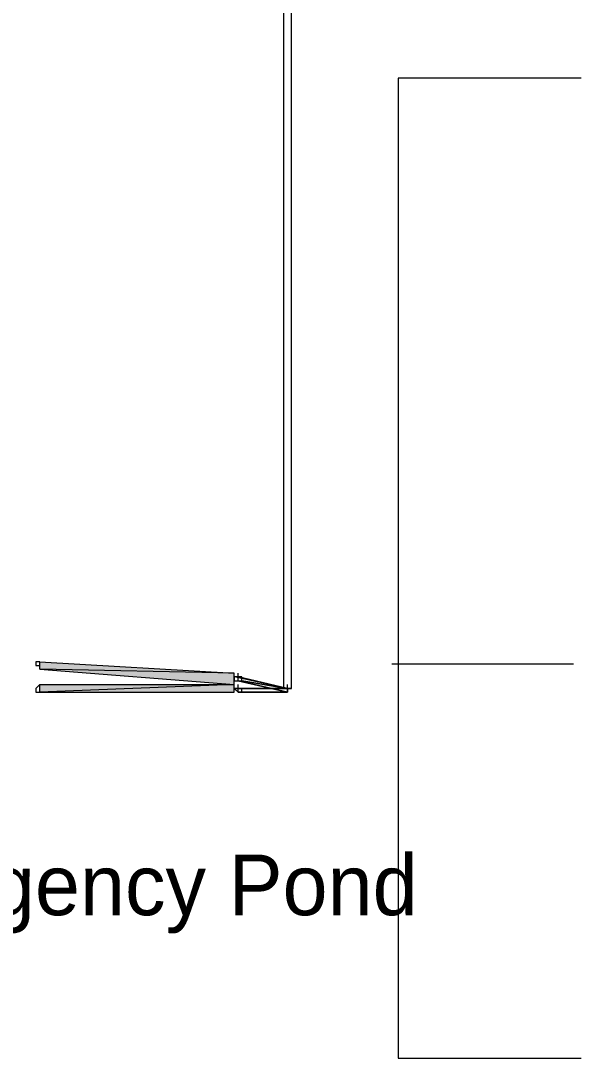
# Model space of a CAD drawing. Header units: inches. Extents: x -1128 to 651, y 96 to 845.
# Drawn here: x -1098.54 to -1094.39, y 685.09 to 692.82 of the extents above; entities that cross this region are included whole.
import ezdxf

# ---------------------------------------------------------------- set-up
doc = ezdxf.new("R2010")
doc.units = ezdxf.units.IN
doc.header["$MEASUREMENT"] = 0
doc.layers.add('Cables', color=7, linetype='Continuous', lineweight=0)
doc.layers.add('Equipment', color=7, linetype='Continuous', lineweight=0)
doc.layers.add('水专业修改', color=7, linetype='Continuous')

msp = doc.modelspace()

# ---------------------------------------------------------------- hatches: boundary and pattern name
at = {"layer": 'Cables', "lineweight": 0}
for points in [[(-1096.9455, 687.9568), (-1098.394, 687.9853), (-1098.394, 688.042)], [(-1096.9455, 687.8717), (-1096.9455, 687.9568), (-1098.394, 687.9853)], [(-1096.9455, 687.8148), (-1096.9455, 687.8717), (-1098.394, 687.8148)], [(-1096.9455, 687.8717), (-1098.394, 687.8148), (-1098.394, 687.8717)]]:
    msp.add_hatch(color=0, dxfattribs=at).paths.add_polyline_path(points)

# ---------------------------------------------------------------- linework, layer by layer
at = {"layer": 'Cables', "color": 0, "lineweight": 0}
for points in [[(-1096.5764, 687.8432), (-1096.5764, 692.9268)], [(-1096.5196, 687.8432), (-1096.5196, 692.9268)], [(-1098.394, 688.0136), (-1098.394, 688.042), (-1098.4224, 688.042), (-1098.4224, 688.0136), (-1098.394, 688.0136), (-1098.394, 688.042), (-1098.4224, 688.042), (-1098.4224, 688.0136), (-1098.394, 688.0136)], [(-1096.9455, 687.9568), (-1098.394, 687.9853), (-1098.394, 688.042), (-1096.9455, 687.9568)], [(-1096.9455, 687.8717), (-1096.9455, 687.9568), (-1098.394, 687.9853), (-1096.9455, 687.8717)], [(-1096.9455, 687.9284), (-1096.9455, 687.9568)], [(-1096.9172, 687.9284), (-1096.9172, 687.9568)], [(-1098.394, 687.8432), (-1098.394, 687.8717), (-1098.4224, 687.8432), (-1098.4224, 687.8148), (-1098.394, 687.8148), (-1098.394, 687.8717), (-1098.4224, 687.8432), (-1098.4224, 687.8148), (-1098.394, 687.8148), (-1098.394, 687.8432)], [(-1098.394, 687.8432), (-1098.394, 687.8717)], [(-1096.9455, 687.8148), (-1096.9455, 687.8717), (-1098.394, 687.8148), (-1096.9455, 687.8148)], [(-1096.9455, 687.8717), (-1098.394, 687.8148), (-1098.394, 687.8717), (-1096.9455, 687.8717)], [(-1096.8888, 687.9), (-1096.548, 687.8432), (-1096.9455, 687.9284)], [(-1096.548, 687.8432), (-1096.9455, 687.9284)], [(-1096.9172, 687.9284), (-1096.9455, 687.9284), (-1096.9455, 687.9), (-1096.9172, 687.9)], [(-1096.9455, 687.8432), (-1096.9455, 687.8717)], [(-1096.548, 687.8432), (-1096.9172, 687.9284)], [(-1096.9172, 687.9), (-1096.9172, 687.9284)], [(-1096.9172, 687.9284), (-1096.548, 687.8432), (-1096.8888, 687.9)], [(-1096.8888, 687.9), (-1096.8888, 687.9284), (-1096.9172, 687.9284)], [(-1096.9172, 687.9), (-1096.548, 687.8148)], [(-1096.548, 687.8148), (-1096.9172, 687.9)], [(-1096.9172, 687.9), (-1096.8888, 687.9)], [(-1096.9172, 687.8432), (-1096.9172, 687.8717)], [(-1096.8888, 687.9), (-1096.8888, 687.9284)], [(-1096.548, 687.8432), (-1096.548, 687.8717)], [(-1096.548, 687.8432), (-1096.9455, 687.8432)], [(-1096.9172, 687.8432), (-1096.9455, 687.8432)], [(-1096.9455, 687.8432), (-1096.9172, 687.8148)], [(-1096.9172, 687.8148), (-1096.9172, 687.8432)], [(-1096.9172, 687.8432), (-1096.548, 687.8432)], [(-1096.9172, 687.8432), (-1096.548, 687.8432), (-1096.8888, 687.8432)], [(-1096.9172, 687.8148), (-1096.8888, 687.8148), (-1096.8888, 687.8432)], [(-1096.8888, 687.8432), (-1096.9172, 687.8432)], [(-1096.548, 687.8148), (-1096.9172, 687.8148)], [(-1096.9172, 687.8148), (-1096.548, 687.8148)], [(-1096.548, 687.8432), (-1096.8888, 687.8432)], [(-1096.548, 687.8148), (-1096.548, 687.8432)]]:
    msp.add_lwpolyline(points, dxfattribs=at)
for points, knots in [([(-1096.9455, 687.8432), (-1096.9455, 687.8432), (-1096.548, 687.8432), (-1096.548, 687.8432), (-1096.548, 687.8432), (-1096.548, 687.8148), (-1096.548, 687.8148), (-1096.548, 687.8148), (-1096.548, 687.8432), (-1096.548, 687.8432)], [0, 0, 0, 0, 1, 1, 1, 2, 2, 2, 3, 3, 3, 3]), ([(-1096.5196, 687.8432), (-1096.5196, 687.8432), (-1096.5764, 687.8432), (-1096.5764, 687.8432), (-1096.5764, 687.8432), (-1096.5196, 687.8432), (-1096.5196, 687.8432)], [0, 0, 0, 0, 1, 1, 1, 2, 2, 2, 2]), ([(-1096.548, 687.8432), (-1096.548, 687.8432), (-1096.548, 687.8148), (-1096.548, 687.8148), (-1096.548, 687.8148), (-1096.548, 687.8432), (-1096.548, 687.8432)], [0, 0, 0, 0, 1, 1, 1, 2, 2, 2, 2])]:
    msp.add_open_spline(points, degree=3, knots=knots, dxfattribs=at)
at = {"layer": 'Equipment', "color": 0}
msp.add_line((-1095.7717, 688.0248), (-1094.418, 688.0248), dxfattribs=at)
for points in [[(-1095.7244, 692.3872), (-1095.7244, 685.0884)], [(-1094.3611, 692.3872), (-1095.7244, 692.3872)], [(-1095.7244, 685.0884), (-1094.3611, 685.0884)]]:
    msp.add_lwpolyline(points, dxfattribs=at)

# ---------------------------------------------------------------- texts
at = {"layer": '水专业修改', "color": 0, "lineweight": 0, "insert": (-1100.2074, 686.605), "char_height": 0.45125, "width": 4.665422, "attachment_point": 1}
msp.add_mtext('Emergency Pond', dxfattribs=at)

doc.saveas('drawing.dxf')
